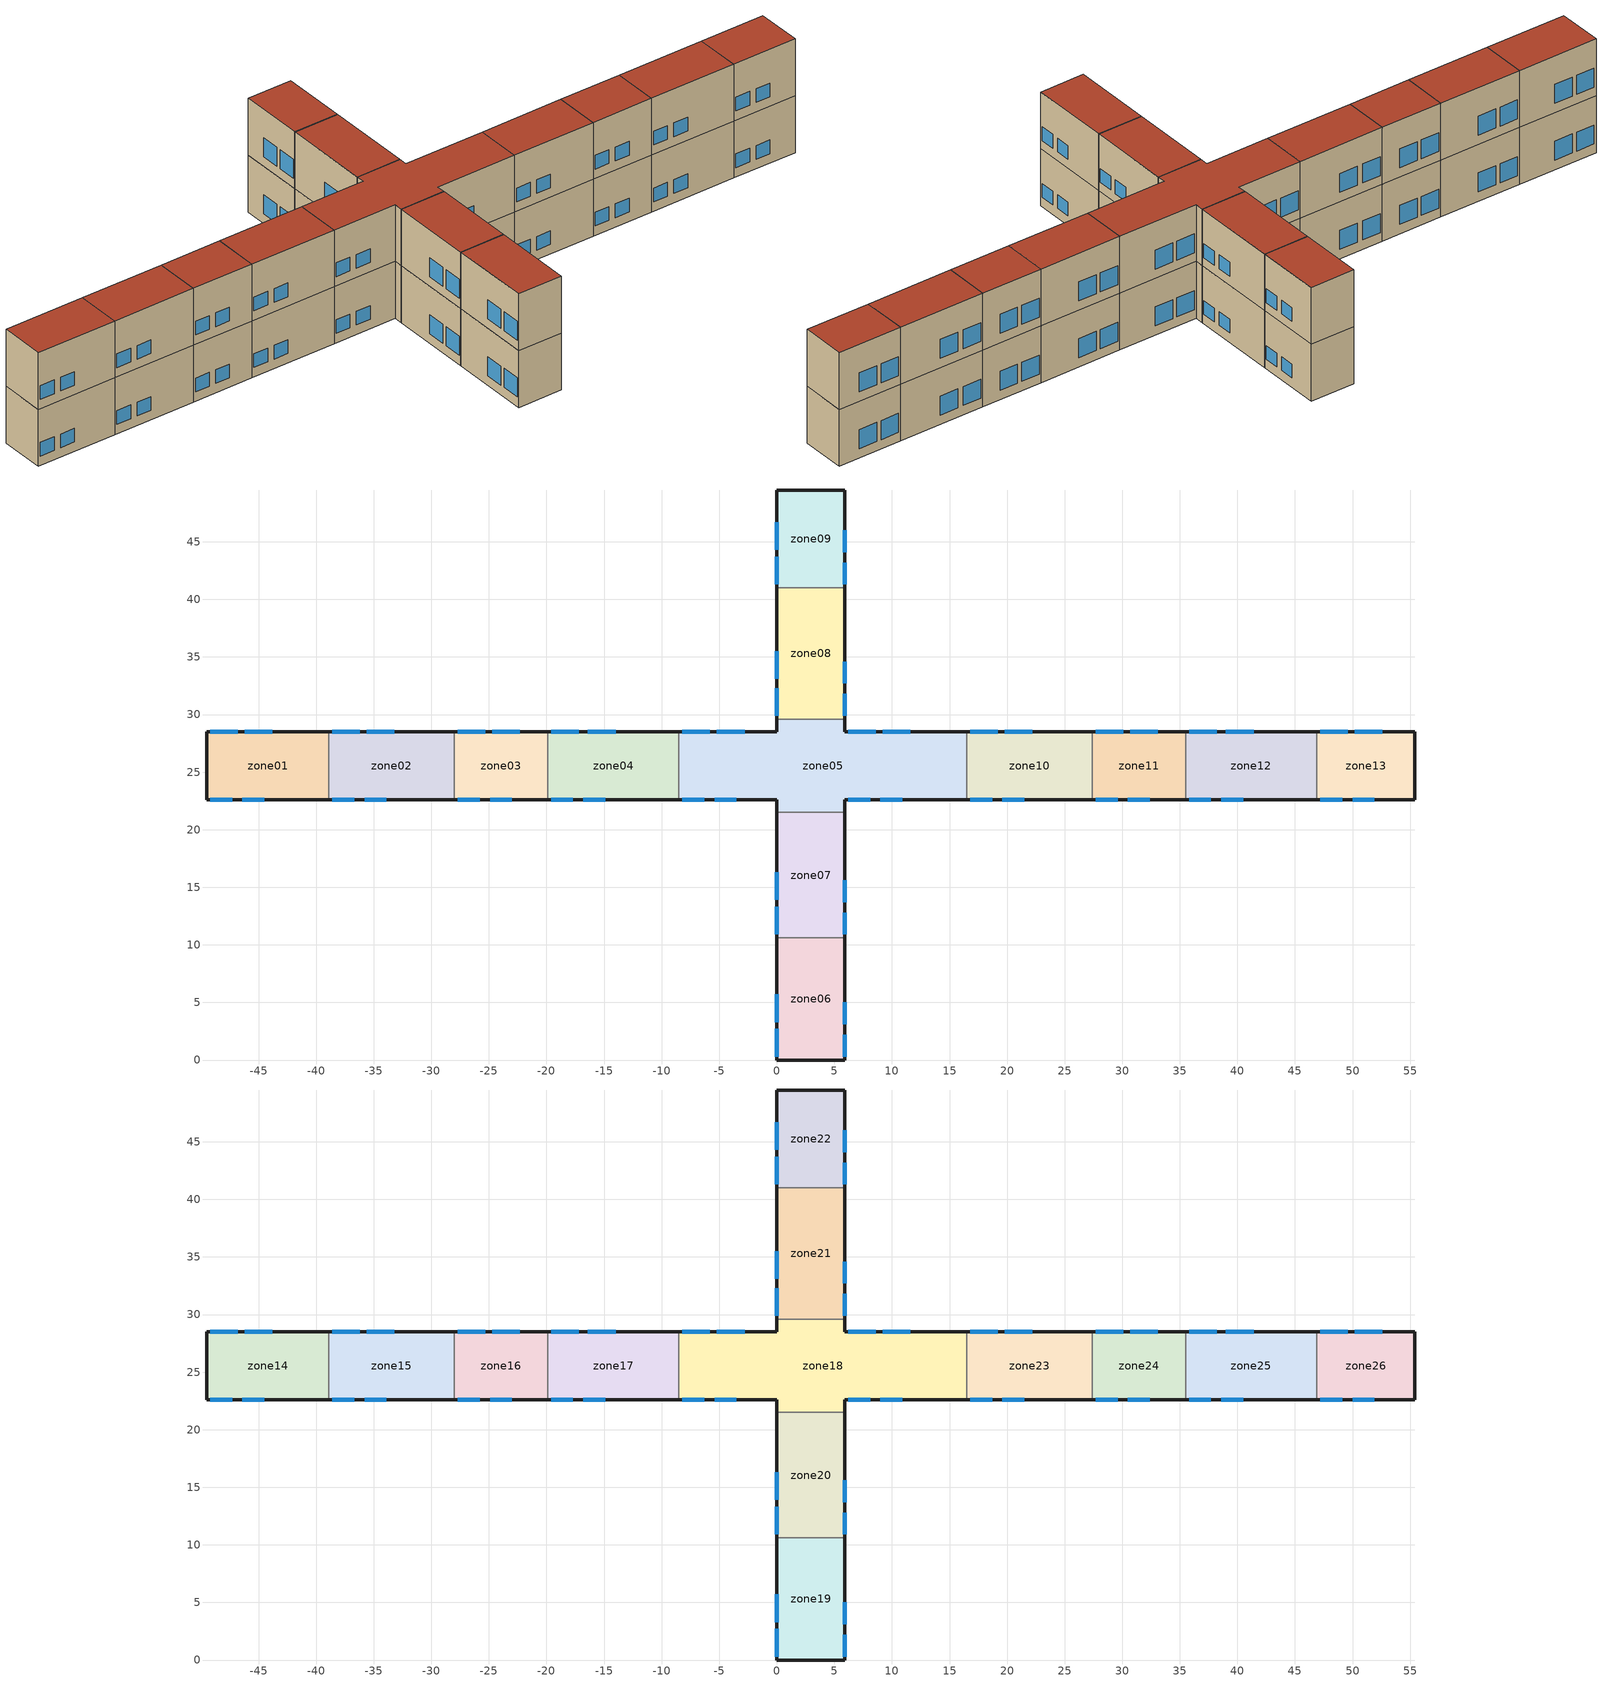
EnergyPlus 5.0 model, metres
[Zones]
zone01
 floor ground (GROUND_FLOOR): -49.5,28.5 -38.9,28.5 -38.9,22.6 -49.5,22.6 z0
 wall outside (EXT_WALL): -38.9,28.5 -49.5,28.5 -49.5,22.6 -38.9,22.6 z0:7.5
 wall to zone02 (ADJ_WALL): -38.9,22.6 -38.9,28.5 z0:7.5
 window (EXT_WINDOW1): -49.2,22.6 -47.3,22.6 / -46.4,22.6 -44.5,22.6 z1.25:3.05; -46.8,28.5 -49.2,28.5 / -43.8,28.5 -46.2,28.5 z1.25:3.75
 ceiling to zone14 (ADJ_CEILING): -49.5,22.6 -38.9,22.6 -38.9,28.5 -49.5,28.5 z7.5
zone02
 floor ground (GROUND_FLOOR): -38.9,28.5 -28,28.5 -28,22.6 -38.9,22.6 z0
 wall outside (EXT_WALL): -28,28.5 -38.9,28.5 / -38.9,22.6 -28,22.6 z0:7.5
 wall to zone03 (ADJ_WALL): -28,22.6 -28,28.5 z0:7.5
 wall to zone01 (ADJ_WALL): -38.9,28.5 -38.9,22.6 z0:7.5
 window (EXT_WINDOW1): -38.6,22.6 -36.7,22.6 / -35.8,22.6 -33.9,22.6 z1.25:3.05; -36.2,28.5 -38.6,28.5 / -33.2,28.5 -35.6,28.5 z1.25:3.75
 ceiling to zone15 (ADJ_CEILING): -38.9,22.6 -28,22.6 -28,28.5 -38.9,28.5 z7.5
zone03
 floor ground (GROUND_FLOOR): -28,28.5 -19.9,28.5 -19.9,22.6 -28,22.6 z0
 wall outside (EXT_WALL): -19.9,28.5 -28,28.5 / -28,22.6 -19.9,22.6 z0:7.5
 wall to zone04 (ADJ_WALL): -19.9,22.6 -19.9,28.5 z0:7.5
 wall to zone02 (ADJ_WALL): -28,28.5 -28,22.6 z0:7.5
 window (EXT_WINDOW1): -27.7,22.6 -25.8,22.6 / -24.9,22.6 -23,22.6 z1.25:3.05; -25.3,28.5 -27.7,28.5 / -22.3,28.5 -24.7,28.5 z1.25:3.75
 ceiling to zone16 (ADJ_CEILING): -28,22.6 -19.9,22.6 -19.9,28.5 -28,28.5 z7.5
zone04
 floor ground (GROUND_FLOOR): -19.9,28.5 -8.5,28.5 -8.5,22.6 -19.9,22.6 z0
 wall outside (EXT_WALL): -8.5,28.5 -19.9,28.5 / -19.9,22.6 -8.5,22.6 z0:7.5
 wall to zone05 (ADJ_WALL): -8.5,22.6 -8.5,28.5 z0:7.5
 wall to zone03 (ADJ_WALL): -19.9,28.5 -19.9,22.6 z0:7.5
 window (EXT_WINDOW1): -19.6,22.6 -17.7,22.6 / -16.8,22.6 -14.9,22.6 z1.25:3.05; -17.2,28.5 -19.6,28.5 / -14,28.5 -16.4,28.5 z1.25:3.75
 ceiling to zone17 (ADJ_CEILING): -19.9,22.6 -8.5,22.6 -8.5,28.5 -19.9,28.5 z7.5
zone05
 floor ground (GROUND_FLOOR): 5.9,29.6 5.9,28.5 16.5,28.5 16.5,22.6 5.9,22.6 5.9,21.5 0,21.5 0,22.6 -8.5,22.6 -8.5,28.5 0,28.5 0,29.6 z0
 wall outside (EXT_WALL): -8.5,22.6 0,22.6 0,21.5 / 5.9,21.5 5.9,22.6 16.5,22.6 / 0,29.6 0,28.5 -8.5,28.5 / 16.5,28.5 5.9,28.5 5.9,29.6 z0:7.5
 wall to zone04 (ADJ_WALL): -8.5,28.5 -8.5,22.6 z0:7.5
 wall to zone08 (ADJ_WALL): 5.9,29.6 0,29.6 z0:7.5
 wall to zone07 (ADJ_WALL): 0,21.5 5.9,21.5 z0:7.5
 wall to zone10 (ADJ_WALL): 16.5,22.6 16.5,28.5 z0:7.5
 window (EXT_WINDOW1): -8.2,22.6 -6.3,22.6 / -5.4,22.6 -3.5,22.6 / 6.2,22.6 8.1,22.6 / 9,22.6 10.9,22.6 z1.25:3.05; -5.8,28.5 -8.2,28.5 / -2.8,28.5 -5.2,28.5 / 8.6,28.5 6.2,28.5 / 11.6,28.5 9.2,28.5 z1.25:3.75
 ceiling to zone18 (ADJ_CEILING): 0,29.6 0,28.5 -8.5,28.5 -8.5,22.6 0,22.6 0,21.5 5.9,21.5 5.9,22.6 16.5,22.6 16.5,28.5 5.9,28.5 5.9,29.6 z7.5
zone06
 floor ground (GROUND_FLOOR): 0,10.6 5.9,10.6 5.9,0 0,0 z0
 wall outside (EXT_WALL): 0,10.6 0,0 5.9,0 5.9,10.6 z0:7.5
 wall to zone07 (ADJ_WALL): 5.9,10.6 0,10.6 z0:7.5
 window (EXT_WINDOW1): 5.9,0.3 5.9,2.2 / 5.9,3.1 5.9,5 z1.25:3.05; 0,2.7 0,0.3 / 0,5.7 0,3.3 z1.25:3.75
 ceiling to zone19 (ADJ_CEILING): 0,0 5.9,0 5.9,10.6 0,10.6 z7.5
zone07
 floor ground (GROUND_FLOOR): 0,21.5 5.9,21.5 5.9,10.6 0,10.6 z0
 wall outside (EXT_WALL): 5.9,10.6 5.9,21.5 / 0,21.5 0,10.6 z0:7.5
 wall to zone05 (ADJ_WALL): 5.9,21.5 0,21.5 z0:7.5
 wall to zone06 (ADJ_WALL): 0,10.6 5.9,10.6 z0:7.5
 window (EXT_WINDOW1): 5.9,10.9 5.9,12.8 / 5.9,13.7 5.9,15.6 z1.25:3.05; 0,13.3 0,10.9 / 0,16.3 0,13.9 z1.25:3.75
 ceiling to zone20 (ADJ_CEILING): 0,10.6 5.9,10.6 5.9,21.5 0,21.5 z7.5
zone08
 floor ground (GROUND_FLOOR): 0,41 5.9,41 5.9,29.6 0,29.6 z0
 wall outside (EXT_WALL): 5.9,29.6 5.9,41 / 0,41 0,29.6 z0:7.5
 wall to zone09 (ADJ_WALL): 5.9,41 0,41 z0:7.5
 wall to zone05 (ADJ_WALL): 0,29.6 5.9,29.6 z0:7.5
 window (EXT_WINDOW1): 5.9,29.9 5.9,31.8 / 5.9,32.7 5.9,34.6 z1.25:3.05; 0,32.3 0,29.9 / 0,35.5 0,33.1 z1.25:3.75
 ceiling to zone21 (ADJ_CEILING): 0,29.6 5.9,29.6 5.9,41 0,41 z7.5
zone09
 floor ground (GROUND_FLOOR): 0,49.5 5.9,49.5 5.9,41 0,41 z0
 wall outside (EXT_WALL): 5.9,41 5.9,49.5 0,49.5 0,41 z0:7.5
 wall to zone08 (ADJ_WALL): 0,41 5.9,41 z0:7.5
 window (EXT_WINDOW1): 5.9,41.3 5.9,43.2 / 5.9,44.1 5.9,46 z1.25:3.05; 0,43.7 0,41.3 / 0,46.7 0,44.3 z1.25:3.75
 ceiling to zone22 (ADJ_CEILING): 0,41 5.9,41 5.9,49.5 0,49.5 z7.5
zone10
 floor ground (GROUND_FLOOR): 16.5,28.5 27.4,28.5 27.4,22.6 16.5,22.6 z0
 wall outside (EXT_WALL): 27.4,28.5 16.5,28.5 / 16.5,22.6 27.4,22.6 z0:7.5
 wall to zone11 (ADJ_WALL): 27.4,22.6 27.4,28.5 z0:7.5
 wall to zone05 (ADJ_WALL): 16.5,28.5 16.5,22.6 z0:7.5
 window (EXT_WINDOW1): 16.8,22.6 18.7,22.6 / 19.6,22.6 21.5,22.6 z1.25:3.05; 19.2,28.5 16.8,28.5 / 22.2,28.5 19.8,28.5 z1.25:3.75
 ceiling to zone23 (ADJ_CEILING): 16.5,22.6 27.4,22.6 27.4,28.5 16.5,28.5 z7.5
zone11
 floor ground (GROUND_FLOOR): 27.4,28.5 35.5,28.5 35.5,22.6 27.4,22.6 z0
 wall outside (EXT_WALL): 35.5,28.5 27.4,28.5 / 27.4,22.6 35.5,22.6 z0:7.5
 wall to zone12 (ADJ_WALL): 35.5,22.6 35.5,28.5 z0:7.5
 wall to zone10 (ADJ_WALL): 27.4,28.5 27.4,22.6 z0:7.5
 window (EXT_WINDOW1): 27.7,22.6 29.6,22.6 / 30.5,22.6 32.4,22.6 z1.25:3.05; 30.1,28.5 27.7,28.5 / 33.1,28.5 30.7,28.5 z1.25:3.75
 ceiling to zone24 (ADJ_CEILING): 27.4,22.6 35.5,22.6 35.5,28.5 27.4,28.5 z7.5
zone12
 floor ground (GROUND_FLOOR): 35.5,28.5 46.9,28.5 46.9,22.6 35.5,22.6 z0
 wall outside (EXT_WALL): 46.9,28.5 35.5,28.5 / 35.5,22.6 46.9,22.6 z0:7.5
 wall to zone13 (ADJ_WALL): 46.9,22.6 46.9,28.5 z0:7.5
 wall to zone11 (ADJ_WALL): 35.5,28.5 35.5,22.6 z0:7.5
 window (EXT_WINDOW1): 35.8,22.6 37.7,22.6 / 38.6,22.6 40.5,22.6 z1.25:3.05; 38.2,28.5 35.8,28.5 / 41.4,28.5 39,28.5 z1.25:3.75
 ceiling to zone25 (ADJ_CEILING): 35.5,22.6 46.9,22.6 46.9,28.5 35.5,28.5 z7.5
zone13
 floor ground (GROUND_FLOOR): 46.9,28.5 55.4,28.5 55.4,22.6 46.9,22.6 z0
 wall outside (EXT_WALL): 46.9,22.6 55.4,22.6 55.4,28.5 46.9,28.5 z0:7.5
 wall to zone12 (ADJ_WALL): 46.9,28.5 46.9,22.6 z0:7.5
 window (EXT_WINDOW1): 47.2,22.6 49.1,22.6 / 50,22.6 51.9,22.6 z1.25:3.05; 49.6,28.5 47.2,28.5 / 52.6,28.5 50.2,28.5 z1.25:3.75
 ceiling to zone26 (ADJ_CEILING): 46.9,22.6 55.4,22.6 55.4,28.5 46.9,28.5 z7.5
zone14
 floor to zone01 (ADJ_CEILING): -49.5,28.5 -38.9,28.5 -38.9,22.6 -49.5,22.6 z7.5
 wall outside (EXT_WALL): -38.9,28.5 -49.5,28.5 -49.5,22.6 -38.9,22.6 z7.5:15
 wall to zone15 (ADJ_WALL): -38.9,22.6 -38.9,28.5 z7.5:15
 window (EXT_WINDOW1): -49.2,22.6 -47.3,22.6 / -46.4,22.6 -44.5,22.6 z8.75:10.55; -46.8,28.5 -49.2,28.5 / -43.8,28.5 -46.2,28.5 z8.75:11.25
 roof outside (EXT_ROOF): -49.5,22.6 -38.9,22.6 -38.9,28.5 -49.5,28.5 z15
zone15
 floor to zone02 (ADJ_CEILING): -38.9,28.5 -28,28.5 -28,22.6 -38.9,22.6 z7.5
 wall outside (EXT_WALL): -28,28.5 -38.9,28.5 / -38.9,22.6 -28,22.6 z7.5:15
 wall to zone16 (ADJ_WALL): -28,22.6 -28,28.5 z7.5:15
 wall to zone14 (ADJ_WALL): -38.9,28.5 -38.9,22.6 z7.5:15
 window (EXT_WINDOW1): -38.6,22.6 -36.7,22.6 / -35.8,22.6 -33.9,22.6 z8.75:10.55; -36.2,28.5 -38.6,28.5 / -33.2,28.5 -35.6,28.5 z8.75:11.25
 roof outside (EXT_ROOF): -38.9,22.6 -28,22.6 -28,28.5 -38.9,28.5 z15
zone16
 floor to zone03 (ADJ_CEILING): -28,28.5 -19.9,28.5 -19.9,22.6 -28,22.6 z7.5
 wall outside (EXT_WALL): -19.9,28.5 -28,28.5 / -28,22.6 -19.9,22.6 z7.5:15
 wall to zone17 (ADJ_WALL): -19.9,22.6 -19.9,28.5 z7.5:15
 wall to zone15 (ADJ_WALL): -28,28.5 -28,22.6 z7.5:15
 window (EXT_WINDOW1): -27.7,22.6 -25.8,22.6 / -24.9,22.6 -23,22.6 z8.75:10.55; -25.3,28.5 -27.7,28.5 / -22.3,28.5 -24.7,28.5 z8.75:11.25
 roof outside (EXT_ROOF): -28,22.6 -19.9,22.6 -19.9,28.5 -28,28.5 z15
zone17
 floor to zone04 (ADJ_CEILING): -19.9,28.5 -8.5,28.5 -8.5,22.6 -19.9,22.6 z7.5
 wall outside (EXT_WALL): -8.5,28.5 -19.9,28.5 / -19.9,22.6 -8.5,22.6 z7.5:15
 wall to zone18 (ADJ_WALL): -8.5,22.6 -8.5,28.5 z7.5:15
 wall to zone16 (ADJ_WALL): -19.9,28.5 -19.9,22.6 z7.5:15
 window (EXT_WINDOW1): -19.6,22.6 -17.7,22.6 / -16.8,22.6 -14.9,22.6 z8.75:10.55; -17.2,28.5 -19.6,28.5 / -14,28.5 -16.4,28.5 z8.75:11.25
 roof outside (EXT_ROOF): -19.9,22.6 -8.5,22.6 -8.5,28.5 -19.9,28.5 z15
zone18
 floor to zone05 (ADJ_CEILING): 5.9,29.6 5.9,28.5 16.5,28.5 16.5,22.6 5.9,22.6 5.9,21.5 0,21.5 0,22.6 -8.5,22.6 -8.5,28.5 0,28.5 0,29.6 z7.5
 wall outside (EXT_WALL): -8.5,22.6 0,22.6 0,21.5 / 5.9,21.5 5.9,22.6 16.5,22.6 / 0,29.6 0,28.5 -8.5,28.5 / 16.5,28.5 5.9,28.5 5.9,29.6 z7.5:15
 wall to zone17 (ADJ_WALL): -8.5,28.5 -8.5,22.6 z7.5:15
 wall to zone21 (ADJ_WALL): 5.9,29.6 0,29.6 z7.5:15
 wall to zone20 (ADJ_WALL): 0,21.5 5.9,21.5 z7.5:15
 wall to zone23 (ADJ_WALL): 16.5,22.6 16.5,28.5 z7.5:15
 window (EXT_WINDOW1): -8.2,22.6 -6.3,22.6 / -5.4,22.6 -3.5,22.6 / 6.2,22.6 8.1,22.6 / 9,22.6 10.9,22.6 z8.75:10.55; -5.8,28.5 -8.2,28.5 / -2.8,28.5 -5.2,28.5 / 8.6,28.5 6.2,28.5 / 11.6,28.5 9.2,28.5 z8.75:11.25
 roof outside (EXT_ROOF): 0,29.6 0,28.5 -8.5,28.5 -8.5,22.6 0,22.6 0,21.5 5.9,21.5 5.9,22.6 16.5,22.6 16.5,28.5 5.9,28.5 5.9,29.6 z15
zone19
 floor to zone06 (ADJ_CEILING): 0,10.6 5.9,10.6 5.9,0 0,0 z7.5
 wall outside (EXT_WALL): 0,10.6 0,0 5.9,0 5.9,10.6 z7.5:15
 wall to zone20 (ADJ_WALL): 5.9,10.6 0,10.6 z7.5:15
 window (EXT_WINDOW1): 5.9,0.3 5.9,2.2 / 5.9,3.1 5.9,5 z8.75:10.55; 0,2.7 0,0.3 / 0,5.7 0,3.3 z8.75:11.25
 roof outside (EXT_ROOF): 0,0 5.9,0 5.9,10.6 0,10.6 z15
zone20
 floor to zone07 (ADJ_CEILING): 0,21.5 5.9,21.5 5.9,10.6 0,10.6 z7.5
 wall outside (EXT_WALL): 5.9,10.6 5.9,21.5 / 0,21.5 0,10.6 z7.5:15
 wall to zone18 (ADJ_WALL): 5.9,21.5 0,21.5 z7.5:15
 wall to zone19 (ADJ_WALL): 0,10.6 5.9,10.6 z7.5:15
 window (EXT_WINDOW1): 5.9,10.9 5.9,12.8 / 5.9,13.7 5.9,15.6 z8.75:10.55; 0,13.3 0,10.9 / 0,16.3 0,13.9 z8.75:11.25
 roof outside (EXT_ROOF): 0,10.6 5.9,10.6 5.9,21.5 0,21.5 z15
zone21
 floor to zone08 (ADJ_CEILING): 0,41 5.9,41 5.9,29.6 0,29.6 z7.5
 wall outside (EXT_WALL): 5.9,29.6 5.9,41 / 0,41 0,29.6 z7.5:15
 wall to zone22 (ADJ_WALL): 5.9,41 0,41 z7.5:15
 wall to zone18 (ADJ_WALL): 0,29.6 5.9,29.6 z7.5:15
 window (EXT_WINDOW1): 5.9,29.9 5.9,31.8 / 5.9,32.7 5.9,34.6 z8.75:10.55; 0,32.3 0,29.9 / 0,35.5 0,33.1 z8.75:11.25
 roof outside (EXT_ROOF): 0,29.6 5.9,29.6 5.9,41 0,41 z15
zone22
 floor to zone09 (ADJ_CEILING): 0,49.5 5.9,49.5 5.9,41 0,41 z7.5
 wall outside (EXT_WALL): 5.9,41 5.9,49.5 0,49.5 0,41 z7.5:15
 wall to zone21 (ADJ_WALL): 0,41 5.9,41 z7.5:15
 window (EXT_WINDOW1): 5.9,41.3 5.9,43.2 / 5.9,44.1 5.9,46 z8.75:10.55; 0,43.7 0,41.3 / 0,46.7 0,44.3 z8.75:11.25
 roof outside (EXT_ROOF): 0,41 5.9,41 5.9,49.5 0,49.5 z15
zone23
 floor to zone10 (ADJ_CEILING): 16.5,28.5 27.4,28.5 27.4,22.6 16.5,22.6 z7.5
 wall outside (EXT_WALL): 27.4,28.5 16.5,28.5 / 16.5,22.6 27.4,22.6 z7.5:15
 wall to zone24 (ADJ_WALL): 27.4,22.6 27.4,28.5 z7.5:15
 wall to zone18 (ADJ_WALL): 16.5,28.5 16.5,22.6 z7.5:15
 window (EXT_WINDOW1): 16.8,22.6 18.7,22.6 / 19.6,22.6 21.5,22.6 z8.75:10.55; 19.2,28.5 16.8,28.5 / 22.2,28.5 19.8,28.5 z8.75:11.25
 roof outside (EXT_ROOF): 16.5,22.6 27.4,22.6 27.4,28.5 16.5,28.5 z15
zone24
 floor to zone11 (ADJ_CEILING): 27.4,28.5 35.5,28.5 35.5,22.6 27.4,22.6 z7.5
 wall outside (EXT_WALL): 35.5,28.5 27.4,28.5 / 27.4,22.6 35.5,22.6 z7.5:15
 wall to zone25 (ADJ_WALL): 35.5,22.6 35.5,28.5 z7.5:15
 wall to zone23 (ADJ_WALL): 27.4,28.5 27.4,22.6 z7.5:15
 window (EXT_WINDOW1): 27.7,22.6 29.6,22.6 / 30.5,22.6 32.4,22.6 z8.75:10.55; 30.1,28.5 27.7,28.5 / 33.1,28.5 30.7,28.5 z8.75:11.25
 roof outside (EXT_ROOF): 27.4,22.6 35.5,22.6 35.5,28.5 27.4,28.5 z15
zone25
 floor to zone12 (ADJ_CEILING): 35.5,28.5 46.9,28.5 46.9,22.6 35.5,22.6 z7.5
 wall outside (EXT_WALL): 46.9,28.5 35.5,28.5 / 35.5,22.6 46.9,22.6 z7.5:15
 wall to zone26 (ADJ_WALL): 46.9,22.6 46.9,28.5 z7.5:15
 wall to zone24 (ADJ_WALL): 35.5,28.5 35.5,22.6 z7.5:15
 window (EXT_WINDOW1): 35.8,22.6 37.7,22.6 / 38.6,22.6 40.5,22.6 z8.75:10.55; 38.2,28.5 35.8,28.5 / 41.4,28.5 39,28.5 z8.75:11.25
 roof outside (EXT_ROOF): 35.5,22.6 46.9,22.6 46.9,28.5 35.5,28.5 z15
zone26
 floor to zone13 (ADJ_CEILING): 46.9,28.5 55.4,28.5 55.4,22.6 46.9,22.6 z7.5
 wall outside (EXT_WALL): 46.9,22.6 55.4,22.6 55.4,28.5 46.9,28.5 z7.5:15
 wall to zone25 (ADJ_WALL): 46.9,28.5 46.9,22.6 z7.5:15
 window (EXT_WINDOW1): 47.2,22.6 49.1,22.6 / 50,22.6 51.9,22.6 z8.75:10.55; 49.6,28.5 47.2,28.5 / 52.6,28.5 50.2,28.5 z8.75:11.25
 roof outside (EXT_ROOF): 46.9,22.6 55.4,22.6 55.4,28.5 46.9,28.5 z15
[Building]
zone03: North Axis {deg}=0; Terrain=City; Loads Convergence Tolerance Value=0; Temperature Convergence Tolerance Value {deltaC}=0; Solar Distribution=FullInteriorAndExterior; Maximum Number of Warmup Days=0
[Site:Location]
not used: Latitude {deg}=0; Longitude {deg}=0; Time Zone {hr}=0; Elevation {m}=0
[Construction]
GROUND_FLOOR; EXT_WALL; EXT_ROOF; ADJ_WALL; ADJ_CEILING; EXT_WINDOW1: 
[WindowProperty:ShadingControl]
ESHADE=0; ISHADE=INPUT 1*MAX_ISHADE : SHADECNTRL=ISHADE_INTERNAL
[SurfaceProperty:OtherSideCoefficients]
BOUNDARY=IDENTICAL; BOUNDARY=INPUT 1*TBOUNDARY; BOUNDARY=INPUT 1*TBOUNDARY_2; BOUNDARY=INPUT 1*TBOUNDARY_3; BOUNDARY=INPUT 1*TGROUND; BOUNDARY=20; BOUNDARY=15
[Zone]
zone01; zone02; zone03; zone04; zone05; zone06; zone07; zone08; zone09; zone10; zone11; zone12; zone13; zone14; zone15; zone16; zone17; zone18; zone19; zone20; zone21; zone22; zone23; zone24; zone25; zone26: 0, 0, 0, 0, , 1
